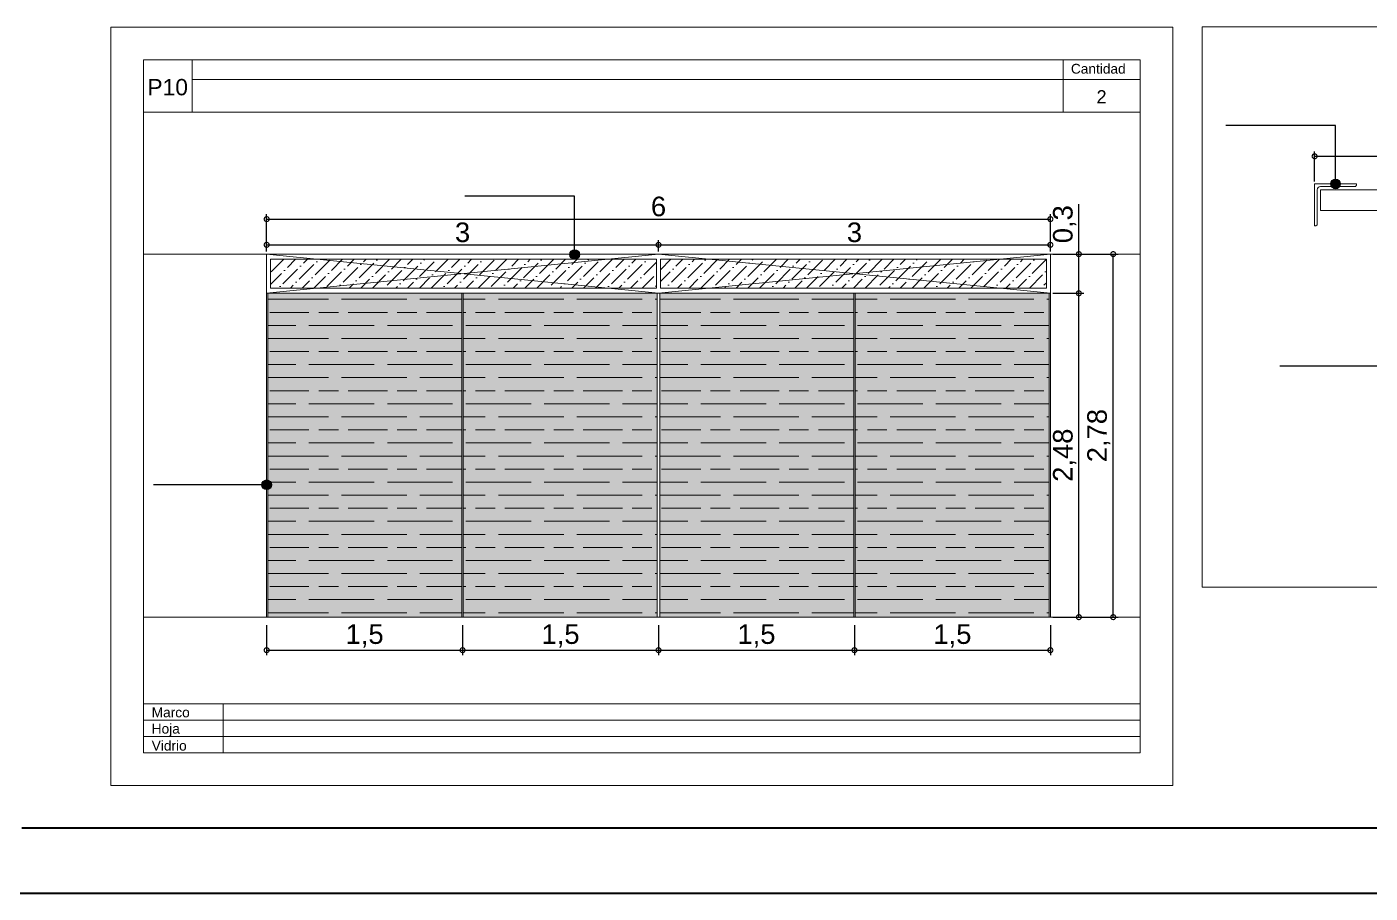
# Model space of a CAD drawing. Header units: millimetres. Extents: x 110427 to 125914, y 76277 to 76441.
# Drawn here: x 114093.54 to 114103.82, y 76291.86 to 76298.49 of the extents above; entities that cross this region are included whole.
import ezdxf

# ---------------------------------------------------------------- set-up
doc = ezdxf.new("R2010")
doc.units = ezdxf.units.MM
for name, pattern in [('ACAD_ISO03W100', [30, 12, -18]), ('ACAD_ISO05W100', [33, 24, -3, 0, -3, 0, -3]), ('TransientTextAxis', [0.3, 0.2, -0.1, 0, 0])]:
    doc.linetypes.add(name, pattern=pattern)
for name, color, linetype, lineweight in [('0.30', 1, 'Continuous', 30), ('06_CIVIL VISTAS GRUESA', 244, 'Continuous', 13), ('08_CIVIL VISTAS FINO', 251, 'Continuous', 5), ('13_COTAS', 8, 'Continuous', 9), ('Punteada', 4, 'ACAD_ISO05W100', 5), ('texto', 170, 'Continuous', 5)]:
    doc.layers.add(name, color=color, linetype=linetype, lineweight=lineweight)
doc.styles.add('A', font='arial.ttf')
doc.styles.get("Standard").update_dxf_attribs({"font": 'arial.ttf'})
doc.styles.add('Swis721 BT', font='swiss.ttf')
doc.dimstyles.new('ISO-23', dxfattribs={"dimscale": 0.03, "dimtxt": 5, "dimasz": 2.5, "dimexe": 1.25, "dimexo": 0.625, "dimtad": 1, "dimtxsty": 'Swis721 BT', "dimblk": 'DOTSMALL', "dimcen": 2.5, "dimclrt": 150, "dimadec": 0, "dimazin": 0, "dimtfac": 1, "dimtmove": 0, "dimatfit": 3, "dimfxl": 0, "dimarcsym": 0})

# ---------------------------------------------------------------- blocks, each defined once
blk = doc.blocks.new('_DotSmall')
at = {"color": 0, "linetype": 'ByBlock', "const_width": 0.5}
blk.add_lwpolyline([(-0.0625, 0, 1), (0.0625, 0, 1)], format="xyb", close=True, dxfattribs=at)
blk = doc.blocks.new('*D197')
at = {"layer": '13_COTAS', "color": 0, "lineweight": -2}
for p, q in [((114095.376, 76296.818), (114095.376, 76297.058)), ((114101.376, 76296.818), (114101.376, 76297.058)), ((114095.376, 76297.02), (114101.376, 76297.02))]:
    blk.add_line(p, q, dxfattribs=at)
at = {"layer": 'Defpoints', "color": 0}
for p in [(114101.376, 76297.02), (114095.376, 76296.799), (114101.376, 76296.799)]:
    blk.add_point(p, dxfattribs=at)
at = {"layer": '13_COTAS', "color": 0, "lineweight": -2, "xscale": 0.075, "yscale": 0.075, "zscale": 0.075, "rotation": 180}
blk.add_blockref('_DotSmall', (114095.376, 76297.02), dxfattribs=at)
at = {"layer": '13_COTAS', "color": 0, "lineweight": -2, "xscale": 0.075, "yscale": 0.075, "zscale": 0.075}
blk.add_blockref('_DotSmall', (114101.376, 76297.02), dxfattribs=at)
at = {"layer": '13_COTAS', "color": 150, "insert": (114098.376, 76297.116), "char_height": 0.15, "attachment_point": 5, "style": 'Swis721 BT'}
blk.add_mtext('6', dxfattribs=at)
blk = doc.blocks.new('*D198')
at = {"layer": '13_COTAS', "color": 0, "lineweight": -2}
for p, q in [((114095.376, 76296.771), (114095.376, 76296.86)), ((114095.376, 76296.823), (114098.376, 76296.823)), ((114098.376, 76296.771), (114098.376, 76296.86))]:
    blk.add_line(p, q, dxfattribs=at)
at = {"layer": 'Defpoints', "color": 0}
for p in [(114098.376, 76296.823), (114095.376, 76296.752), (114098.376, 76296.752)]:
    blk.add_point(p, dxfattribs=at)
at = {"layer": '13_COTAS', "color": 0, "lineweight": -2, "xscale": 0.075, "yscale": 0.075, "zscale": 0.075, "rotation": 180}
blk.add_blockref('_DotSmall', (114095.376, 76296.823), dxfattribs=at)
at = {"layer": '13_COTAS', "color": 0, "lineweight": -2, "xscale": 0.075, "yscale": 0.075, "zscale": 0.075}
blk.add_blockref('_DotSmall', (114098.376, 76296.823), dxfattribs=at)
at = {"layer": '13_COTAS', "color": 150, "insert": (114096.876, 76296.918), "char_height": 0.15, "attachment_point": 5, "style": 'Swis721 BT'}
blk.add_mtext('3', dxfattribs=at)
blk = doc.blocks.new('*D199')
at = {"layer": '13_COTAS', "color": 0, "lineweight": -2}
for p, q in [((114101.459, 76296.752), (114101.894, 76296.752)), ((114101.857, 76293.972), (114101.857, 76296.752)), ((114101.459, 76293.972), (114101.894, 76293.972))]:
    blk.add_line(p, q, dxfattribs=at)
at = {"layer": 'Defpoints', "color": 0}
for p in [(114101.44, 76296.752), (114101.857, 76296.752), (114101.44, 76293.972)]:
    blk.add_point(p, dxfattribs=at)
at = {"layer": '13_COTAS', "color": 0, "lineweight": -2, "xscale": 0.075, "yscale": 0.075, "zscale": 0.075}
for p, rotation in [((114101.857, 76296.752), 90), ((114101.857, 76293.972), 270)]:
    blk.add_blockref('_DotSmall', p, dxfattribs=dict(at, rotation=rotation))
at = {"layer": '13_COTAS', "color": 150, "insert": (114101.747, 76295.362), "char_height": 0.15, "attachment_point": 5, "rotation": 90, "style": 'Swis721 BT'}
blk.add_mtext('2,78', dxfattribs=at)
blk = doc.blocks.new('*D200')
at = {"layer": '13_COTAS', "color": 0, "lineweight": -2}
for p, q in [((114101.395, 76296.452), (114101.632, 76296.452)), ((114101.594, 76293.972), (114101.594, 76296.452)), ((114101.395, 76293.972), (114101.632, 76293.972))]:
    blk.add_line(p, q, dxfattribs=at)
at = {"layer": 'Defpoints', "color": 0}
for p in [(114101.376, 76296.452), (114101.594, 76296.452), (114101.376, 76293.972)]:
    blk.add_point(p, dxfattribs=at)
at = {"layer": '13_COTAS', "color": 0, "lineweight": -2, "xscale": 0.075, "yscale": 0.075, "zscale": 0.075}
for p, rotation in [((114101.594, 76296.452), 90), ((114101.594, 76293.972), 270)]:
    blk.add_blockref('_DotSmall', p, dxfattribs=dict(at, rotation=rotation))
at = {"layer": '13_COTAS', "color": 150, "insert": (114101.485, 76295.212), "char_height": 0.15, "attachment_point": 5, "rotation": 90, "style": 'Swis721 BT'}
blk.add_mtext('2,48', dxfattribs=at)
blk = doc.blocks.new('*D201')
at = {"layer": '13_COTAS', "color": 0, "lineweight": -2}
for p, q in [((114101.594, 76296.752), (114101.594, 76297.135)), ((114101.395, 76296.752), (114101.632, 76296.752)), ((114101.594, 76296.452), (114101.594, 76296.752)), ((114101.395, 76296.452), (114101.632, 76296.452))]:
    blk.add_line(p, q, dxfattribs=at)
at = {"layer": 'Defpoints', "color": 0}
for p in [(114101.376, 76296.752), (114101.594, 76296.752), (114101.376, 76296.452)]:
    blk.add_point(p, dxfattribs=at)
at = {"layer": '13_COTAS', "color": 0, "lineweight": -2, "xscale": 0.075, "yscale": 0.075, "zscale": 0.075}
for p, rotation in [((114101.594, 76296.752), 90), ((114101.594, 76296.452), 270)]:
    blk.add_blockref('_DotSmall', p, dxfattribs=dict(at, rotation=rotation))
at = {"layer": '13_COTAS', "color": 150, "insert": (114101.485, 76296.981), "char_height": 0.15, "attachment_point": 5, "rotation": 90, "style": 'Swis721 BT'}
blk.add_mtext('0,3', dxfattribs=at)
blk = doc.blocks.new('*D203')
at = {"layer": '13_COTAS', "color": 0, "lineweight": -2}
for p, q in [((114098.376, 76296.771), (114098.376, 76296.86)), ((114098.376, 76296.823), (114101.376, 76296.823)), ((114101.376, 76296.771), (114101.376, 76296.86))]:
    blk.add_line(p, q, dxfattribs=at)
at = {"layer": 'Defpoints', "color": 0}
for p in [(114101.376, 76296.823), (114098.376, 76296.752), (114101.376, 76296.752)]:
    blk.add_point(p, dxfattribs=at)
at = {"layer": '13_COTAS', "color": 0, "lineweight": -2, "xscale": 0.075, "yscale": 0.075, "zscale": 0.075, "rotation": 180}
blk.add_blockref('_DotSmall', (114098.376, 76296.823), dxfattribs=at)
at = {"layer": '13_COTAS', "color": 0, "lineweight": -2, "xscale": 0.075, "yscale": 0.075, "zscale": 0.075}
blk.add_blockref('_DotSmall', (114101.376, 76296.823), dxfattribs=at)
at = {"layer": '13_COTAS', "color": 150, "insert": (114099.876, 76296.918), "char_height": 0.15, "attachment_point": 5, "style": 'Swis721 BT'}
blk.add_mtext('3', dxfattribs=at)
blk = doc.blocks.new('*D223')
at = {"layer": '13_COTAS', "color": 0, "lineweight": -2}
for p, q in [((114103.399, 76297.308), (114103.399, 76297.538)), ((114103.399, 76297.501), (114105.078, 76297.501)), ((114105.078, 76297.308), (114105.078, 76297.538))]:
    blk.add_line(p, q, dxfattribs=at)
at = {"layer": 'Defpoints', "color": 0}
for p in [(114105.078, 76297.501), (114103.399, 76297.289), (114105.078, 76297.289)]:
    blk.add_point(p, dxfattribs=at)
at = {"layer": '13_COTAS', "color": 0, "lineweight": -2, "xscale": 0.075, "yscale": 0.075, "zscale": 0.075, "rotation": 180}
blk.add_blockref('_DotSmall', (114103.399, 76297.501), dxfattribs=at)
at = {"layer": '13_COTAS', "color": 0, "lineweight": -2, "xscale": 0.075, "yscale": 0.075, "zscale": 0.075}
blk.add_blockref('_DotSmall', (114105.078, 76297.501), dxfattribs=at)
at = {"layer": '13_COTAS', "color": 150, "insert": (114104.238, 76297.597), "char_height": 0.15, "attachment_point": 5, "style": 'Swis721 BT'}
blk.add_mtext('1.33', dxfattribs=at)
blk = doc.blocks.new('*D231')
at = {"layer": '13_COTAS', "color": 0, "lineweight": -2}
for p, q in [((114095.376, 76293.91), (114095.376, 76293.681)), ((114096.876, 76293.91), (114096.876, 76293.681)), ((114095.376, 76293.719), (114096.876, 76293.719))]:
    blk.add_line(p, q, dxfattribs=at)
at = {"layer": 'Defpoints', "color": 0}
for p in [(114095.376, 76293.928), (114096.876, 76293.928), (114096.876, 76293.719)]:
    blk.add_point(p, dxfattribs=at)
at = {"layer": '13_COTAS', "color": 0, "lineweight": -2, "xscale": 0.075, "yscale": 0.075, "zscale": 0.075, "rotation": 180}
blk.add_blockref('_DotSmall', (114095.376, 76293.719), dxfattribs=at)
at = {"layer": '13_COTAS', "color": 0, "lineweight": -2, "xscale": 0.075, "yscale": 0.075, "zscale": 0.075}
blk.add_blockref('_DotSmall', (114096.876, 76293.719), dxfattribs=at)
at = {"layer": '13_COTAS', "color": 150, "insert": (114096.126, 76293.828), "char_height": 0.15, "attachment_point": 5, "style": 'Swis721 BT'}
blk.add_mtext('1,5', dxfattribs=at)
blk = doc.blocks.new('*D232')
at = {"layer": '13_COTAS', "color": 0, "lineweight": -2}
for p, q in [((114096.876, 76293.91), (114096.876, 76293.681)), ((114098.376, 76293.91), (114098.376, 76293.681)), ((114096.876, 76293.719), (114098.376, 76293.719))]:
    blk.add_line(p, q, dxfattribs=at)
at = {"layer": 'Defpoints', "color": 0}
for p in [(114096.876, 76293.928), (114098.376, 76293.928), (114098.376, 76293.719)]:
    blk.add_point(p, dxfattribs=at)
at = {"layer": '13_COTAS', "color": 0, "lineweight": -2, "xscale": 0.075, "yscale": 0.075, "zscale": 0.075, "rotation": 180}
blk.add_blockref('_DotSmall', (114096.876, 76293.719), dxfattribs=at)
at = {"layer": '13_COTAS', "color": 0, "lineweight": -2, "xscale": 0.075, "yscale": 0.075, "zscale": 0.075}
blk.add_blockref('_DotSmall', (114098.376, 76293.719), dxfattribs=at)
at = {"layer": '13_COTAS', "color": 150, "insert": (114097.626, 76293.828), "char_height": 0.15, "attachment_point": 5, "style": 'Swis721 BT'}
blk.add_mtext('1,5', dxfattribs=at)
blk = doc.blocks.new('*D233')
at = {"layer": '13_COTAS', "color": 0, "lineweight": -2}
for p, q in [((114098.376, 76293.91), (114098.376, 76293.681)), ((114099.876, 76293.91), (114099.876, 76293.681)), ((114098.376, 76293.719), (114099.876, 76293.719))]:
    blk.add_line(p, q, dxfattribs=at)
at = {"layer": 'Defpoints', "color": 0}
for p in [(114098.376, 76293.928), (114099.876, 76293.928), (114099.876, 76293.719)]:
    blk.add_point(p, dxfattribs=at)
at = {"layer": '13_COTAS', "color": 0, "lineweight": -2, "xscale": 0.075, "yscale": 0.075, "zscale": 0.075, "rotation": 180}
blk.add_blockref('_DotSmall', (114098.376, 76293.719), dxfattribs=at)
at = {"layer": '13_COTAS', "color": 0, "lineweight": -2, "xscale": 0.075, "yscale": 0.075, "zscale": 0.075}
blk.add_blockref('_DotSmall', (114099.876, 76293.719), dxfattribs=at)
at = {"layer": '13_COTAS', "color": 150, "insert": (114099.126, 76293.828), "char_height": 0.15, "attachment_point": 5, "style": 'Swis721 BT'}
blk.add_mtext('1,5', dxfattribs=at)
blk = doc.blocks.new('*D234')
at = {"layer": '13_COTAS', "color": 0, "lineweight": -2}
for p, q in [((114099.876, 76293.91), (114099.876, 76293.681)), ((114101.376, 76293.91), (114101.376, 76293.681)), ((114099.876, 76293.719), (114101.376, 76293.719))]:
    blk.add_line(p, q, dxfattribs=at)
at = {"layer": 'Defpoints', "color": 0}
for p in [(114099.876, 76293.928), (114101.376, 76293.928), (114101.376, 76293.719)]:
    blk.add_point(p, dxfattribs=at)
at = {"layer": '13_COTAS', "color": 0, "lineweight": -2, "xscale": 0.075, "yscale": 0.075, "zscale": 0.075, "rotation": 180}
blk.add_blockref('_DotSmall', (114099.876, 76293.719), dxfattribs=at)
at = {"layer": '13_COTAS', "color": 0, "lineweight": -2, "xscale": 0.075, "yscale": 0.075, "zscale": 0.075}
blk.add_blockref('_DotSmall', (114101.376, 76293.719), dxfattribs=at)
at = {"layer": '13_COTAS', "color": 150, "insert": (114100.626, 76293.828), "char_height": 0.15, "attachment_point": 5, "style": 'Swis721 BT'}
blk.add_mtext('1,5', dxfattribs=at)
blk = doc.blocks.new('marco a3')
at = {"layer": '0.30', "color": 18, "lineweight": 40}
for p, q in [((-75.1175, 46.1735), (-60.6879, 46.1735)), ((-76.055, 45.7985), (-60.305, 45.7985))]:
    blk.add_line(p, q, dxfattribs=at)

msp = doc.modelspace()

# ---------------------------------------------------------------- hatches: boundary and pattern name
h = msp.add_hatch(color=18)
h.dxf.hatch_style = 1
h.paths.add_polyline_path([(114103.559, 76297.325), (114103.559, 76297.289), (114103.595, 76297.289, 0.414214)])
h.paths.add_polyline_path([(114103.559, 76297.325, 0.414214), (114103.523, 76297.289), (114103.559, 76297.289)])
h.paths.add_polyline_path([(114103.595, 76297.289), (114103.523, 76297.289, 0.146919), (114103.529, 76297.269), (114103.589, 76297.269, 0.146919)])
h.paths.add_polyline_path([(114103.589, 76297.269), (114103.529, 76297.269, 0.538083)])
h = msp.add_hatch(color=18)
h.dxf.hatch_style = 1
h.paths.add_polyline_path([(114097.734, 76296.785), (114097.734, 76296.749), (114097.77, 76296.749, 0.414214)])
h.paths.add_polyline_path([(114097.734, 76296.785, 0.414214), (114097.697, 76296.749), (114097.734, 76296.749)])
h.paths.add_polyline_path([(114097.77, 76296.749), (114097.697, 76296.749, 0.146919), (114097.703, 76296.729), (114097.764, 76296.729, 0.146919)])
h.paths.add_polyline_path([(114097.764, 76296.729), (114097.703, 76296.729, 0.538083)])
h = msp.add_hatch(color=18)
h.dxf.hatch_style = 1
h.paths.add_polyline_path([(114095.376, 76294.95), (114095.376, 76294.986), (114095.412, 76294.986, -0.414214)])
h.paths.add_polyline_path([(114095.376, 76294.95, -0.414214), (114095.34, 76294.986), (114095.376, 76294.986)])
h.paths.add_polyline_path([(114095.412, 76294.986), (114095.34, 76294.986, -0.146919), (114095.346, 76295.006), (114095.406, 76295.006, -0.146919)])
h.paths.add_polyline_path([(114095.406, 76295.006), (114095.346, 76295.006, -0.538083)])
at = {"layer": '08_CIVIL VISTAS FINO'}
h = msp.add_hatch(dxfattribs=at)
h.set_pattern_fill('ANSI36', color=256, scale=0.02)
h.set_pattern_definition([(45, (0, 0), (0.033675960454, 0.123478521665), [0.15875, -0.03175, 0, -0.03175])])
h.paths.add_polyline_path([(114099.876, 76296.602), (114098.776, 76296.712), (114098.391, 76296.712), (114098.391, 76296.492), (114098.776, 76296.492)])
h.paths.add_polyline_path([(114100.976, 76296.712), (114098.776, 76296.712), (114099.876, 76296.602)])
h.paths.add_polyline_path([(114099.876, 76296.602), (114098.776, 76296.492), (114100.976, 76296.492)])
h.paths.add_polyline_path([(114101.346, 76296.712), (114100.976, 76296.712), (114099.876, 76296.602), (114100.976, 76296.492), (114101.346, 76296.492)])
h.paths.add_polyline_path([(114097.976, 76296.712), (114095.776, 76296.712), (114096.876, 76296.602)])
h.paths.add_polyline_path([(114096.876, 76296.602), (114095.776, 76296.492), (114097.976, 76296.492)])
h.paths.add_polyline_path([(114096.876, 76296.602), (114095.776, 76296.712), (114095.406, 76296.712), (114095.406, 76296.492), (114095.776, 76296.492)])
h.paths.add_polyline_path([(114098.361, 76296.712), (114097.976, 76296.712), (114096.876, 76296.602), (114097.976, 76296.492), (114098.361, 76296.492)])
h = msp.add_hatch(color=30, dxfattribs=at)
h.dxf.hatch_style = 1
h.paths.add_polyline_path([(114096.871, 76296.452), (114095.386, 76296.452), (114095.386, 76293.972), (114096.871, 76293.972)])
h.paths.add_polyline_path([(114096.881, 76293.972), (114098.366, 76293.972), (114098.366, 76296.452), (114096.881, 76296.452)])
h.paths.add_polyline_path([(114099.871, 76296.452), (114098.386, 76296.452), (114098.386, 76293.972), (114099.871, 76293.972)])
h.paths.add_polyline_path([(114099.881, 76293.972), (114101.366, 76293.972), (114101.366, 76296.452), (114099.881, 76296.452)])
h = msp.add_hatch(dxfattribs=at)
h.set_pattern_fill('GOST_WOOD', color=256, scale=0.05, angle=90)
h.set_pattern_definition([(180, (99.19973, 2.30565), (4e-17, 0.3), [0.5, -0.1]), (180, (99.29973, 2.40565), (4e-17, 0.3), [0.3, -0.075, 0.15, -0.075]), (180, (99.44973, 2.50565), (4e-17, 0.3), [0.5, -0.1])])
h.paths.add_polyline_path([(114095.386, 76293.972), (114096.871, 76293.972), (114096.871, 76296.452), (114095.386, 76296.452)])
h.paths.add_polyline_path([(114096.881, 76293.972), (114098.366, 76293.972), (114098.366, 76296.452), (114096.881, 76296.452)])
h.paths.add_polyline_path([(114098.386, 76293.972), (114099.871, 76293.972), (114099.871, 76296.452), (114098.386, 76296.452)])
h.paths.add_polyline_path([(114099.881, 76293.972), (114101.366, 76293.972), (114101.366, 76296.452), (114099.881, 76296.452)])

# ---------------------------------------------------------------- linework, layer by layer
at = {"color": 18}
for p, q in [((114103.559, 76297.736), (114102.72, 76297.736)), ((114103.559, 76297.289), (114103.559, 76297.736)), ((114097.734, 76297.196), (114096.894, 76297.196)), ((114097.734, 76296.749), (114097.734, 76297.196)), ((114103.971, 76295.895), (114103.132, 76295.895)), ((114095.376, 76294.986), (114094.509, 76294.986))]:
    msp.add_line(p, q, dxfattribs=at)
for centre in [(114103.559, 76297.289), (114097.734, 76296.749), (114095.376, 76294.986)]:
    msp.add_circle(centre, 0.0363, dxfattribs=at)
at = {"layer": '06_CIVIL VISTAS GRUESA'}
for p, q in [((114094.182, 76298.489), (114094.182, 76292.682)), ((114094.182, 76298.489), (114094.182, 76298.114)), ((114094.182, 76298.489), (114102.313, 76298.489)), ((114102.313, 76298.489), (114102.313, 76292.682)), ((114102.063, 76298.239), (114094.432, 76298.239)), ((114094.432, 76298.239), (114094.432, 76297.839)), ((114094.432, 76298.239), (114102.063, 76298.239)), ((114094.807, 76298.214), (114094.807, 76298.239)), ((114094.807, 76297.839), (114094.807, 76298.214)), ((114101.473, 76298.239), (114101.473, 76297.839)), ((114102.063, 76298.239), (114102.063, 76292.932)), ((114094.807, 76298.089), (114095.998, 76298.089)), ((114094.807, 76298.089), (114094.807, 76297.964)), ((114101.286, 76298.089), (114095.998, 76298.089)), ((114101.286, 76298.089), (114101.905, 76298.089)), ((114101.905, 76298.089), (114102.063, 76298.089)), ((114094.432, 76297.839), (114094.807, 76297.839)), ((114094.432, 76297.839), (114094.432, 76292.932)), ((114094.807, 76297.839), (114102.063, 76297.839)), ((114095.998, 76297.84), (114096.552, 76297.84)), ((114094.432, 76292.932), (114094.432, 76294.739)), ((114094.432, 76293.307), (114102.063, 76293.307)), ((114095.044, 76293.308), (114095.044, 76292.933)), ((114094.432, 76293.182), (114102.063, 76293.182)), ((114094.432, 76293.057), (114102.063, 76293.057)), ((114094.432, 76292.932), (114102.063, 76292.932)), ((114094.432, 76292.932), (114102.063, 76292.932)), ((114094.182, 76292.682), (114102.313, 76292.682))]:
    msp.add_line(p, q, dxfattribs=at)
msp.add_lwpolyline([(114102.537, 76298.492), (114112.58, 76298.492), (114112.58, 76294.202), (114102.537, 76294.202)], close=True, dxfattribs=at)
at = {"layer": '08_CIVIL VISTAS FINO'}
for p, q in [((114095.376, 76296.752), (114098.376, 76296.752)), ((114095.376, 76296.752), (114095.376, 76296.452)), ((114098.376, 76296.752), (114101.376, 76296.752)), ((114101.376, 76296.752), (114101.376, 76296.452)), ((114101.376, 76296.752), (114101.376, 76296.452)), ((114095.406, 76296.712), (114098.361, 76296.712)), ((114095.406, 76296.712), (114095.406, 76296.492)), ((114098.361, 76296.712), (114098.361, 76296.492)), ((114098.391, 76296.712), (114101.346, 76296.712)), ((114098.391, 76296.712), (114098.391, 76296.492)), ((114101.346, 76296.712), (114101.346, 76296.492)), ((114101.376, 76296.452), (114095.376, 76296.452)), ((114095.376, 76296.452), (114095.376, 76293.972)), ((114095.386, 76296.452), (114095.386, 76293.972)), ((114095.406, 76296.492), (114098.361, 76296.492)), ((114096.871, 76296.452), (114096.871, 76293.972)), ((114096.881, 76296.452), (114096.881, 76293.972)), ((114098.366, 76296.452), (114098.366, 76293.972)), ((114098.386, 76296.452), (114098.386, 76293.972)), ((114098.391, 76296.492), (114101.346, 76296.492)), ((114099.871, 76296.452), (114099.871, 76293.972)), ((114099.881, 76296.452), (114099.881, 76293.972)), ((114101.366, 76293.972), (114101.366, 76296.452)), ((114101.376, 76293.972), (114101.376, 76296.452)), ((114095.376, 76293.972), (114101.376, 76293.972))]:
    msp.add_line(p, q, dxfattribs=at)
msp.add_lwpolyline([(114103.399, 76297.289), (114103.399, 76296.969), (114103.407, 76296.969, 0.414214), (114103.419, 76296.981), (114103.419, 76297.245, -0.414214), (114103.443, 76297.269), (114103.707, 76297.269, 0.414214), (114103.719, 76297.281), (114103.719, 76297.289), (114103.399, 76297.289)], format="xyb", close=True, dxfattribs=at)
at = {"layer": '08_CIVIL VISTAS FINO', "color": 30}
msp.add_lwpolyline([(114104.216, 76297.085), (114103.443, 76297.085), (114103.443, 76297.245), (114104.056, 76297.245)], dxfattribs=at)
at = {"layer": 'Punteada', "linetype": 'ACAD_ISO03W100', "ltscale": 10}
for p, q in [((114094.432, 76296.752), (114102.063, 76296.752)), ((114094.432, 76293.972), (114102.063, 76293.972))]:
    msp.add_line(p, q, dxfattribs=at)
at = {"layer": 'Punteada', "linetype": 'TransientTextAxis', "ltscale": 500}
for p, q in [((114095.376, 76296.752), (114098.376, 76296.452)), ((114095.376, 76296.452), (114098.376, 76296.752)), ((114098.376, 76296.752), (114101.376, 76296.452)), ((114098.376, 76296.452), (114101.376, 76296.752))]:
    msp.add_line(p, q, dxfattribs=at)

# ---------------------------------------------------------------- block references
at = {"layer": '0.30', "xscale": 1.333333333333327, "yscale": 1.333333333333327, "zscale": 1.333333333333327}
msp.add_blockref('marco a3', (114193.658, 76230.794), dxfattribs=at)

# ---------------------------------------------------------------- texts
at = {"layer": 'texto', "attachment_point": 1}
for s, width, insert, char_height in [('{\\fArial|b0|i0|c0|p34;Cantidad}', 3.33814, (114101.533, 76298.209), 0.075), ('P10', 1.5, (114094.463, 76298.093), 0.125), ('2', 200, (114101.729, 76298.007), 0.1), ('{\\fArial|b0|i0|c0|p34;Marco}', 13.85, (114094.496, 76293.28), 0.075)]:
    msp.add_mtext_dynamic_manual_height_columns(s, width=width, gutter_width=12.5, heights=[0], dxfattribs=dict(at, insert=insert, char_height=char_height))
at = {"layer": 'texto', "char_height": 0.075, "attachment_point": 1, "style": 'A'}
for s, insert in [('Hoja', (114094.496, 76293.155)), ('Vidrio', (114094.496, 76293.025))]:
    msp.add_mtext_dynamic_manual_height_columns(s, width=13.85, gutter_width=12.5, heights=[0], dxfattribs=dict(at, insert=insert))

# ---------------------------------------------------------------- dimensions: what is measured, and where the dimension line sits
at = {"layer": '13_COTAS'}
dim = msp.add_linear_dim(base=(114105.078, 76297.501), p1=(114103.399, 76297.289), p2=(114105.078, 76297.289), text='1.33', dimstyle='ISO-23', dxfattribs=at)
dim.commit()
dim.dimension.update_dxf_attribs({"geometry": '*D223', "text_midpoint": (114104.238, 76297.597)})
for base, p1, p2, picture, middle in [((114101.376, 76297.02), (114095.376, 76296.799), (114101.376, 76296.799), '*D197', (114098.376, 76297.116)), ((114098.376, 76296.823), (114095.376, 76296.752), (114098.376, 76296.752), '*D198', (114096.876, 76296.918)), ((114101.376, 76296.823), (114098.376, 76296.752), (114101.376, 76296.752), '*D203', (114099.876, 76296.918)), ((114096.876, 76293.719), (114095.376, 76293.928), (114096.876, 76293.928), '*D231', (114096.126, 76293.828)), ((114098.376, 76293.719), (114096.876, 76293.928), (114098.376, 76293.928), '*D232', (114097.626, 76293.828)), ((114099.876, 76293.719), (114098.376, 76293.928), (114099.876, 76293.928), '*D233', (114099.126, 76293.828)), ((114101.376, 76293.719), (114099.876, 76293.928), (114101.376, 76293.928), '*D234', (114100.626, 76293.828))]:
    dim = msp.add_linear_dim(base=base, p1=p1, p2=p2, dimstyle='ISO-23', dxfattribs=at)
    dim.commit()
    dim.dimension.update_dxf_attribs({"geometry": picture, "text_midpoint": middle})
for base, p1, p2, picture, middle in [((114101.594, 76296.752), (114101.376, 76296.452), (114101.376, 76296.752), '*D201', (114101.485, 76296.981)), ((114101.857, 76296.752), (114101.44, 76293.972), (114101.44, 76296.752), '*D199', (114101.747, 76295.362)), ((114101.594, 76296.452), (114101.376, 76293.972), (114101.376, 76296.452), '*D200', (114101.485, 76295.212))]:
    dim = msp.add_linear_dim(base=base, p1=p1, p2=p2, angle=90, dimstyle='ISO-23', dxfattribs=at)
    dim.commit()
    dim.dimension.update_dxf_attribs({"geometry": picture, "text_midpoint": middle})

doc.saveas('drawing.dxf')
